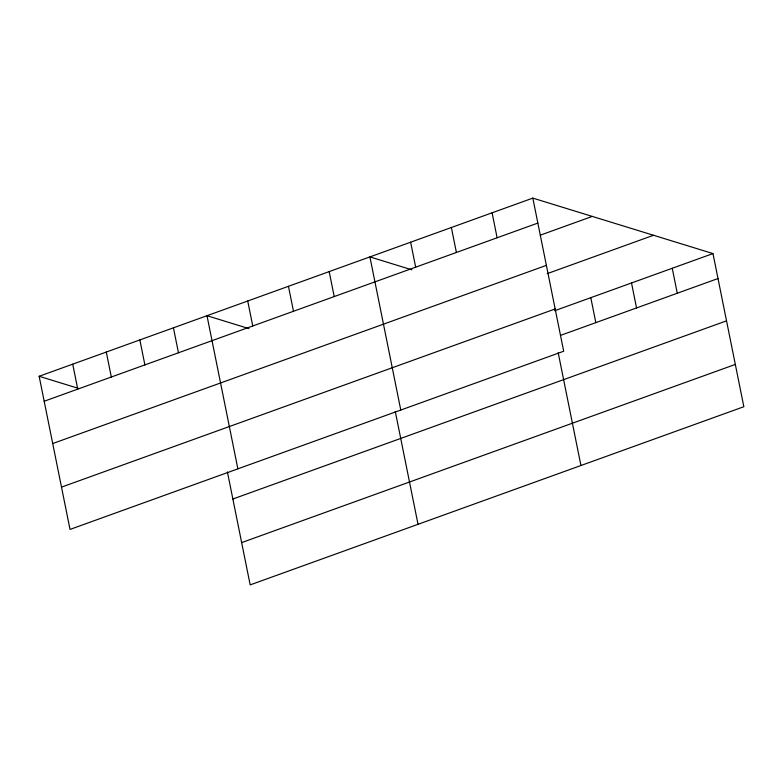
<?xml version="1.0" encoding="UTF-8"?>
<svg xmlns="http://www.w3.org/2000/svg" width="783" height="783" viewBox="0 0 783 783"><rect width="100%" height="100%" fill="white"/><g stroke="black" fill="none" stroke-linecap="round" stroke-linejoin="round"><path stroke-width="1.17" d="M532.822 198.109L563.691 351.244L70.03 529.425L39.15 376.28L532.822 198.109L712.97 253.575L743.85 406.72L250.178 584.891L227.422 471.992M44.181 401.248L537.852 223.077M540.231 235.194L592.271 216.411M52.715 443.55L546.377 265.368M547.18 273.659L653.521 235.272M61.495 487.124L555.167 308.952M554.589 310.743L712.97 253.575M560.755 335.3L718.011 278.542M232.864 499.016L726.536 320.844M241.653 542.599L735.325 364.418M411.878 269.832L369.909 256.902L400.788 410.047M248.965 328.625L206.996 315.706L237.875 468.841M39.15 376.28L78.78 388.485M672.245 268.275L677.275 293.243M631.519 282.976L636.55 307.944M590.793 297.677L595.824 322.645M558.171 352.614L580.937 465.513M492.086 212.81L497.127 237.778M451.36 227.51L456.401 252.478M410.635 242.211L415.665 267.169M395.268 411.418L418.034 524.316M329.183 271.603L334.214 296.571M288.447 286.304L293.488 311.272M247.722 301.005L252.762 325.973M173.425 327.823L178.465 352.79M139.854 339.939L144.894 364.907M106.292 352.056L111.323 377.014M72.721 364.164L77.752 389.131"/></g></svg>
